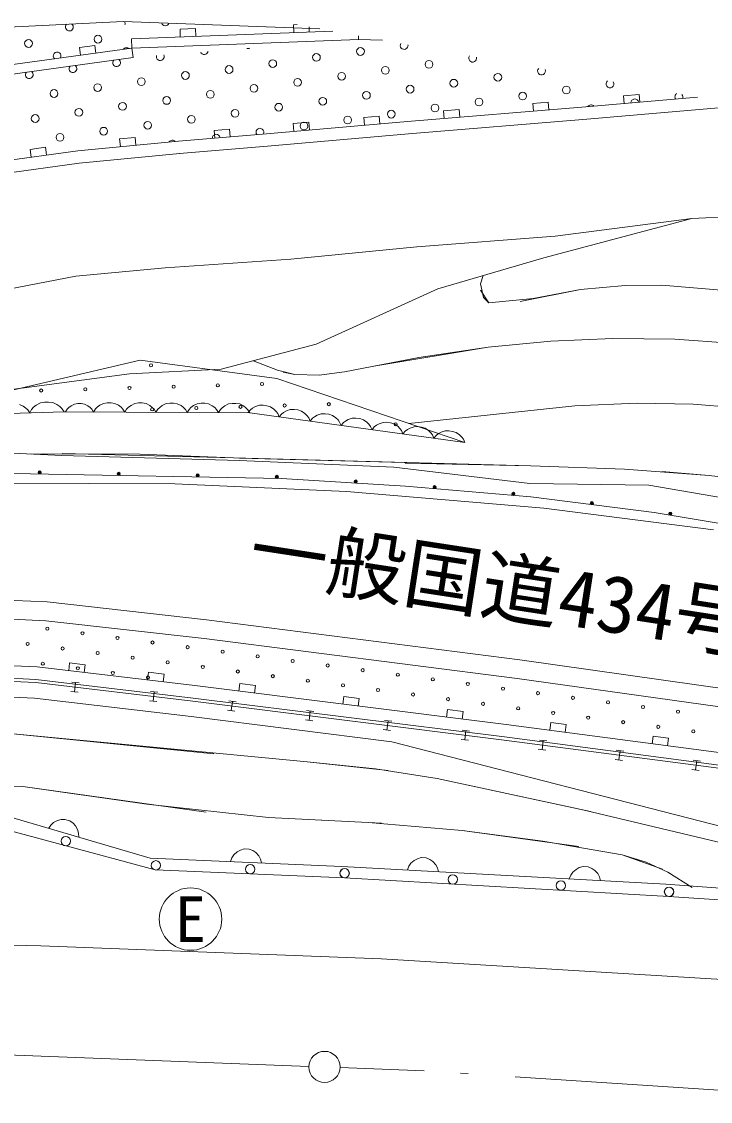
# Model space of a CAD drawing. Units: millimetres, scale not verified. Extents: x 40000 to 680000, y 20000 to 380000.
# Drawn here: x 151995 to 174046, y 301164 to 335764 of the extents above; entities that cross this region are included whole.
import ezdxf
from ezdxf.enums import TextEntityAlignment as Align

# ---------------------------------------------------------------- set-up
doc = ezdxf.new("R2010")
doc.units = ezdxf.units.MM
doc.header["$LTSCALE"] = 1000
doc.linetypes.add('LONG_DASHED_DOTTED', pattern=[15.25, 12, -1.5, 0.25, -1.5])
doc.layers.add('M-BGD', color=7, linetype='Continuous', lineweight=13)
doc.layers.add('M-BMK', color=2, linetype='LONG_DASHED_DOTTED', lineweight=13)
doc.styles.add('ＭＳ ゴシック', font='')
doc.styles.get('ＭＳ ゴシック').set_extended_font_data('MS Gothic')

# ---------------------------------------------------------------- blocks, each defined once
blk = doc.blocks.new('マンホール（電気）')
at = {"color": 7, "linetype": 'Continuous', "lineweight": 13}
blk.add_circle((0, 0), 1, dxfattribs=at)
at = {"color": 7, "style": 'ＭＳ ゴシック'}
blk.add_text('E', height=1.466, dxfattribs=at).set_placement((0, 0), align=Align.MIDDLE_CENTER)

msp = doc.modelspace()

# ---------------------------------------------------------------- linework, layer by layer
at = {"layer": 'M-BGD'}
for p, q in [((155251, 335763), (151362, 335579)), ((161541, 335536), (155251, 335763)), ((160820, 335667), (160695, 335662)), ((160695, 335662), (160705, 335412)), ((155511, 335212), (161958, 335460)), ((157566, 335542), (157066, 335522)), ((157066, 335522), (157076, 335273)), ((157576, 335292), (157566, 335542)), ((161205, 335431), (161198, 335598)), ((162779, 335191), (162775, 335312)), ((154339, 335002), (153844, 334933)), ((153844, 334933), (153878, 334686)), ((154374, 334754), (154339, 335002)), ((155511, 335212), (155521, 334913)), ((155521, 334913), (162779, 335191)), ((163553, 335170), (162779, 335191)), ((149941, 334141), (155521, 334913)), ((149989, 333845), (155562, 334615)), ((155521, 334913), (155562, 334615)), ((170055, 333033), (173635, 333340)), ((171763, 333431), (171265, 333388)), ((171265, 333388), (171286, 333139)), ((171784, 333182), (171763, 333431)), ((170055, 333033), (164347, 332563)), ((166002, 332950), (165504, 332909)), ((165504, 332909), (165525, 332660)), ((166023, 332701), (166002, 332950)), ((168856, 333185), (168358, 333144)), ((168358, 333144), (168379, 332895)), ((168877, 332936), (168856, 333185)), ((170089, 332635), (175136, 333068)), ((164347, 332563), (159833, 332169)), ((161189, 332538), (160691, 332495)), ((161211, 332289), (161189, 332538)), ((163446, 332735), (162948, 332692)), ((162948, 332692), (162969, 332443)), ((163467, 332486), (163446, 332735)), ((170088, 332635), (164381, 332164)), ((159833, 332169), (157021, 331934)), ((158655, 332321), (158157, 332280)), ((158157, 332280), (158178, 332030)), ((158676, 332072), (158655, 332321)), ((164381, 332164), (159867, 331770)), ((160691, 332495), (160712, 332245)), ((153790, 331628), (157021, 331934)), ((155631, 332053), (155133, 332006)), ((155133, 332006), (155156, 331757)), ((155654, 331805), (155631, 332053)), ((151304, 331286), (153790, 331628)), ((152761, 331739), (152265, 331671)), ((152265, 331671), (152299, 331423)), ((152795, 331491), (152761, 331739)), ((153836, 331231), (157058, 331536)), ((159867, 331770), (157054, 331535)), ((151370, 330891), (153836, 331231)), ((180265, 329801), (173451, 329451)), ((173451, 329451), (168714, 328198)), ((169076, 328891), (173451, 329451)), ((164646, 328547), (169076, 328891)), ((160610, 328152), (164646, 328547)), ((156593, 327870), (160610, 328152)), ((168714, 328198), (165325, 327196)), ((153728, 327607), (156593, 327870)), ((149004, 326695), (153728, 327607)), ((166686, 327358), (166767, 327626)), ((166780, 326923), (166686, 327358)), ((172494, 327321), (171319, 327308)), ((172494, 327321), (171319, 327308)), ((174773, 327131), (172494, 327321)), ((174773, 327131), (172494, 327321)), ((165325, 327196), (161420, 325425)), ((166952, 326757), (166681, 327158)), ((169889, 327175), (167961, 326796)), ((169889, 327175), (168371, 326895)), ((169889, 327175), (168371, 326895)), ((169889, 327175), (168371, 326895)), ((171319, 327308), (169889, 327175)), ((171319, 327308), (169889, 327175)), ((166952, 326757), (166780, 326923)), ((166952, 326757), (166921, 326778)), ((168371, 326895), (166952, 326757)), ((168371, 326895), (166952, 326757)), ((168371, 326895), (166952, 326757)), ((170926, 325612), (168934, 325524)), ((170926, 325612), (168934, 325524)), ((172909, 325588), (170926, 325612)), ((161420, 325425), (158379, 324626)), ((166931, 325330), (163339, 324738)), ((166931, 325330), (164713, 324999)), ((168934, 325524), (166931, 325330)), ((168934, 325524), (166931, 325330)), ((174687, 325465), (172909, 325588)), ((155789, 324911), (148043, 323103)), ((160169, 324323), (155789, 324911)), ((159436, 324888), (159411, 324900)), ((164713, 324999), (162328, 324537)), ((158379, 324626), (155447, 324479)), ((160182, 324590), (159436, 324888)), ((160737, 324461), (160182, 324590)), ((155447, 324479), (152077, 324026)), ((166185, 322276), (160169, 324323)), ((160737, 324461), (160372, 324531)), ((161523, 324438), (160737, 324461)), ((161523, 324438), (160737, 324461)), ((162328, 324537), (161523, 324438)), ((162328, 324537), (161523, 324438)), ((152077, 324026), (148512, 323572)), ((152596, 323544), (152466, 323474)), ((152728, 323570), (152596, 323544)), ((152860, 323573), (152728, 323570)), ((152992, 323555), (152860, 323573)), ((153126, 323493), (152992, 323555)), ((153794, 323526), (153686, 323508)), ((153902, 323525), (153794, 323526)), ((154010, 323507), (153902, 323525)), ((154618, 323532), (154498, 323472)), ((154738, 323551), (154618, 323532)), ((154858, 323551), (154738, 323551)), ((154978, 323530), (154858, 323551)), ((155098, 323469), (154978, 323530)), ((155618, 323527), (155498, 323467)), ((155738, 323546), (155618, 323527)), ((155858, 323546), (155738, 323546)), ((155978, 323525), (155858, 323546)), ((156098, 323465), (155978, 323525)), ((156618, 323522), (156498, 323463)), ((156738, 323541), (156618, 323522)), ((156858, 323541), (156738, 323541)), ((156978, 323520), (156858, 323541)), ((157098, 323460), (156978, 323520)), ((157618, 323517), (157498, 323458)), ((157738, 323537), (157618, 323517)), ((157858, 323536), (157738, 323537)), ((157978, 323516), (157858, 323536)), ((158098, 323455), (157978, 323516)), ((158738, 323532), (158618, 323512)), ((158858, 323531), (158738, 323532)), ((158978, 323511), (158858, 323531)), ((171704, 323536), (169708, 323451)), ((173494, 323509), (171704, 323536)), ((148043, 323103), (153353, 323258)), ((152047, 323440), (151925, 323496)), ((152129, 323382), (152047, 323440)), ((152191, 323324), (152129, 323382)), ((152253, 323226), (152191, 323324)), ((152316, 323338), (152253, 323226)), ((152380, 323405), (152316, 323338)), ((152466, 323474), (152380, 323405)), ((153216, 323430), (153126, 323493)), ((153284, 323366), (153216, 323430)), ((153353, 323258), (153284, 323366)), ((153353, 323258), (159297, 323229)), ((153451, 323347), (153397, 323258)), ((153505, 323401), (153451, 323347)), ((153578, 323455), (153505, 323401)), ((153686, 323508), (153578, 323455)), ((154118, 323452), (154010, 323507)), ((154189, 323398), (154118, 323452)), ((154243, 323343), (154189, 323398)), ((154297, 323253), (154243, 323343)), ((154357, 323353), (154297, 323253)), ((154417, 323413), (154357, 323353)), ((154498, 323472), (154417, 323413)), ((155177, 323409), (155098, 323469)), ((155237, 323349), (155177, 323409)), ((155297, 323248), (155237, 323349)), ((155357, 323348), (155297, 323248)), ((155417, 323408), (155357, 323348)), ((155498, 323467), (155417, 323408)), ((156177, 323404), (156098, 323465)), ((156237, 323344), (156177, 323404)), ((156297, 323244), (156237, 323344)), ((156357, 323343), (156297, 323244)), ((156417, 323403), (156357, 323343)), ((156498, 323463), (156417, 323403)), ((157177, 323399), (157098, 323460)), ((157237, 323339), (157177, 323399)), ((157297, 323239), (157237, 323339)), ((157357, 323339), (157297, 323239)), ((157417, 323398), (157357, 323339)), ((157498, 323458), (157417, 323398)), ((158177, 323395), (158098, 323455)), ((158237, 323334), (158177, 323395)), ((158297, 323234), (158237, 323334)), ((158357, 323334), (158297, 323234)), ((158417, 323393), (158357, 323334)), ((158498, 323453), (158417, 323393)), ((158618, 323512), (158498, 323453)), ((159098, 323450), (158978, 323511)), ((159177, 323390), (159098, 323450)), ((159237, 323329), (159177, 323390)), ((159297, 323229), (159237, 323329)), ((159324, 323326), (159251, 323235)), ((159297, 323229), (166185, 322276)), ((159392, 323378), (159324, 323326)), ((159479, 323426), (159392, 323378)), ((159606, 323469), (159479, 323426)), ((159728, 323472), (159606, 323469)), ((159847, 323456), (159728, 323472)), ((159963, 323420), (159847, 323456)), ((160074, 323344), (159963, 323420)), ((160145, 323273), (160074, 323344)), ((160196, 323206), (160145, 323273)), ((160242, 323098), (160196, 323206)), ((160315, 323189), (160242, 323098)), ((160382, 323240), (160315, 323189)), ((160470, 323289), (160382, 323240)), ((160597, 323332), (160470, 323289)), ((160719, 323335), (160597, 323332)), ((160837, 323319), (160719, 323335)), ((160954, 323283), (160837, 323319)), ((161064, 323207), (160954, 323283)), ((161135, 323136), (161064, 323207)), ((161588, 323195), (161460, 323152)), ((161709, 323198), (161588, 323195)), ((161828, 323182), (161709, 323198)), ((161944, 323146), (161828, 323182)), ((169708, 323451), (164391, 322888)), ((175178, 323373), (173494, 323509)), ((161186, 323069), (161135, 323136)), ((161232, 322961), (161186, 323069)), ((161305, 323052), (161232, 322961)), ((161373, 323103), (161305, 323052)), ((161460, 323152), (161373, 323103)), ((162055, 323070), (161944, 323146)), ((162126, 322999), (162055, 323070)), ((162177, 322932), (162126, 322999)), ((162223, 322824), (162177, 322932)), ((162296, 322915), (162223, 322824)), ((162364, 322966), (162296, 322915)), ((162451, 323015), (162364, 322966)), ((162578, 323058), (162451, 323015)), ((162700, 323061), (162578, 323058)), ((162819, 323045), (162700, 323061)), ((162935, 323008), (162819, 323045)), ((163045, 322933), (162935, 323008)), ((163116, 322862), (163045, 322933)), ((163168, 322795), (163116, 322862)), ((163354, 322829), (163286, 322778)), ((163442, 322878), (163354, 322829)), ((163569, 322921), (163442, 322878)), ((163690, 322924), (163569, 322921)), ((163809, 322908), (163690, 322924)), ((163925, 322871), (163809, 322908)), ((164036, 322796), (163925, 322871)), ((163213, 322687), (163168, 322795)), ((163286, 322778), (163213, 322687)), ((164107, 322725), (164036, 322796)), ((164158, 322658), (164107, 322725)), ((164204, 322550), (164158, 322658)), ((164277, 322641), (164204, 322550)), ((164345, 322692), (164277, 322641)), ((164432, 322741), (164345, 322692)), ((164559, 322784), (164432, 322741)), ((164681, 322787), (164559, 322784)), ((164800, 322771), (164681, 322787)), ((164916, 322734), (164800, 322771)), ((165026, 322659), (164916, 322734)), ((165097, 322588), (165026, 322659)), ((165149, 322520), (165097, 322588)), ((165194, 322413), (165149, 322520)), ((165268, 322504), (165194, 322413)), ((165335, 322555), (165268, 322504)), ((165423, 322604), (165335, 322555)), ((165550, 322647), (165423, 322604)), ((165671, 322650), (165550, 322647)), ((165790, 322634), (165671, 322650)), ((165906, 322597), (165790, 322634)), ((166017, 322521), (165906, 322597)), ((166088, 322451), (166017, 322521)), ((166139, 322383), (166088, 322451)), ((166185, 322276), (166139, 322383)), ((148414, 322081), (153287, 321862)), ((152688, 321918), (152310, 321907)), ((155779, 321904), (152688, 321918)), ((153287, 321862), (158963, 321705)), ((158778, 321784), (153289, 321930)), ((158778, 321784), (155779, 321904)), ((168301, 321534), (158778, 321784)), ((158963, 321705), (163909, 321490)), ((168301, 321534), (158972, 321776)), ((163909, 321490), (168260, 320961)), ((168301, 321534), (164277, 321617)), ((171298, 321421), (168301, 321534)), ((152283, 321275), (149948, 321329)), ((160311, 321123), (152283, 321275)), ((164287, 320879), (160311, 321123)), ((174008, 321219), (171298, 321421)), ((174008, 321219), (172490, 321347)), ((176790, 320890), (174008, 321219)), ((176790, 320890), (174008, 321219)), ((156902, 320956), (151454, 320972)), ((162392, 320707), (156902, 320956)), ((168301, 320532), (164287, 320879)), ((168260, 320961), (172078, 320909)), ((172078, 320909), (180649, 319446)), ((168712, 320172), (162392, 320707)), ((172246, 320035), (168301, 320532)), ((174143, 319483), (168712, 320172)), ((180241, 318702), (172246, 320035)), ((152814, 317167), (147889, 317388)), ((157910, 316590), (152814, 317167)), ((152767, 316568), (147893, 316787)), ((157838, 315994), (152767, 316568)), ((167942, 315312), (157910, 316590)), ((167863, 314718), (157838, 315994)), ((147825, 315309), (152488, 315084)), ((153532, 315212), (153503, 314964)), ((154029, 315154), (153532, 315212)), ((177840, 313917), (167942, 315312)), ((147836, 314908), (152455, 314685)), ((152488, 315084), (157539, 314487)), ((153999, 314905), (154029, 315154)), ((156058, 314914), (156028, 314665)), ((156554, 314855), (156058, 314914)), ((147838, 314808), (152447, 314586)), ((152447, 314586), (157479, 313990)), ((152455, 314685), (157491, 314090)), ((153603, 314600), (153842, 314572)), ((153723, 314586), (153687, 314288)), ((156525, 314607), (156554, 314855)), ((158984, 314558), (158953, 314310)), ((159480, 314496), (158984, 314558)), ((167863, 314718), (177751, 313323)), ((147852, 314306), (152406, 314087)), ((153806, 314274), (153568, 314302)), ((156119, 314302), (156358, 314274)), ((156238, 314288), (156203, 313990)), ((157539, 314487), (167509, 313238)), ((159449, 314247), (159480, 314496)), ((152406, 314087), (157418, 313494)), ((156322, 313976), (156084, 314004)), ((157479, 313990), (167446, 312742)), ((157491, 314090), (167458, 312841)), ((158624, 313998), (158862, 313968)), ((158743, 313983), (158706, 313685)), ((162307, 314141), (162276, 313893)), ((162803, 314079), (162307, 314141)), ((162772, 313831), (162803, 314079)), ((157418, 313494), (163843, 312689)), ((158825, 313671), (158587, 313700)), ((161116, 313686), (161354, 313656)), ((161235, 313671), (161198, 313373)), ((165631, 313725), (165600, 313477)), ((166127, 313663), (165631, 313725)), ((166096, 313415), (166127, 313663)), ((161317, 313358), (161079, 313388)), ((163608, 313374), (163846, 313344)), ((163727, 313359), (163689, 313061)), ((167509, 313238), (177349, 311943)), ((168934, 313302), (168901, 313055)), ((169430, 313237), (168934, 313302)), ((169397, 312989), (169430, 313237)), ((151613, 312957), (158145, 312305)), ((151613, 312957), (161136, 312040)), ((163808, 313046), (163570, 313076)), ((166099, 313062), (166337, 313032)), ((166218, 313047), (166181, 312749)), ((167458, 312841), (177291, 311547)), ((172214, 312871), (172181, 312623)), ((172709, 312806), (172214, 312871)), ((172677, 312558), (172709, 312806)), ((185766, 307041), (163843, 312689)), ((166300, 312734), (166062, 312764)), ((167446, 312742), (177277, 311448)), ((168774, 312416), (168536, 312447)), ((168575, 312744), (168813, 312713)), ((168694, 312729), (168655, 312431)), ((171232, 312092), (170994, 312124)), ((171033, 312421), (171271, 312390)), ((171152, 312405), (171113, 312108)), ((173491, 312098), (173729, 312066)), ((161136, 312040), (163324, 311818)), ((161136, 312040), (163324, 311818)), ((161136, 312040), (163733, 311765)), ((163324, 311818), (165304, 311508)), ((163324, 311818), (165304, 311508)), ((173690, 311769), (173452, 311800)), ((173610, 312082), (173571, 311785)), ((165304, 311508), (170206, 310450)), ((165304, 311508), (170000, 310498)), ((148573, 311303), (152039, 311250)), ((152039, 311250), (156002, 310691)), ((152039, 311250), (157900, 310435)), ((150574, 310587), (156111, 308963)), ((156002, 310691), (159895, 310258)), ((170000, 310498), (174487, 309429)), ((150792, 310059), (156267, 308579)), ((152935, 310020), (152863, 309916)), ((153021, 310099), (152935, 310020)), ((153145, 310167), (153021, 310099)), ((153258, 310196), (153145, 310167)), ((153384, 310201), (153258, 310196)), ((153537, 310156), (153384, 310201)), ((153641, 310084), (153537, 310156)), ((153720, 309998), (153641, 310084)), ((159895, 310258), (163093, 310100)), ((159895, 310258), (163518, 310079)), ((163093, 310100), (166098, 309840)), ((153788, 309874), (153720, 309998)), ((153818, 309761), (153788, 309874)), ((153822, 309635), (153818, 309761)), ((166098, 309840), (168678, 309507)), ((166098, 309840), (168678, 309507)), ((166098, 309840), (169838, 309332)), ((168678, 309507), (171222, 309065)), ((168678, 309507), (171222, 309065)), ((158791, 309067), (158726, 308969)), ((158895, 309162), (158791, 309067)), ((158998, 309218), (158895, 309162)), ((159119, 309252), (158998, 309218)), ((159279, 309245), (159119, 309252)), ((159397, 309200), (159279, 309245)), ((159494, 309136), (159397, 309200)), ((159590, 309032), (159494, 309136)), ((159646, 308929), (159590, 309032)), ((171222, 309065), (172511, 308604)), ((171222, 309065), (171987, 308833)), ((156111, 308963), (162251, 308695)), ((158726, 308969), (158681, 308851)), ((159680, 308807), (159646, 308929)), ((162251, 308695), (172620, 308120)), ((164391, 308697), (164344, 308579)), ((164456, 308793), (164391, 308697)), ((164561, 308888), (164456, 308793)), ((164664, 308942), (164561, 308888)), ((164787, 308975), (164664, 308942)), ((164946, 308966), (164787, 308975)), ((165064, 308920), (164946, 308966)), ((165160, 308854), (165064, 308920)), ((165255, 308749), (165160, 308854)), ((165309, 308646), (165255, 308749)), ((165342, 308524), (165309, 308646)), ((169849, 308655), (169746, 308600)), ((169971, 308688), (169849, 308655)), ((170131, 308679), (169971, 308688)), ((170249, 308632), (170131, 308679)), ((171987, 308833), (172688, 308513)), ((156267, 308579), (162328, 308326)), ((162328, 308326), (172713, 307732)), ((169575, 308409), (169529, 308292)), ((169641, 308506), (169575, 308409)), ((169746, 308600), (169641, 308506)), ((170345, 308567), (170249, 308632)), ((170439, 308462), (170345, 308567)), ((170494, 308358), (170439, 308462)), ((170527, 308236), (170494, 308358)), ((172688, 308513), (173460, 308022)), ((172620, 308120), (182472, 307398)), ((172713, 307732), (182681, 307034)), ((141682, 306425), (152614, 306149)), ((152614, 306149), (163519, 305737)), ((163519, 305737), (174420, 305073))]:
    msp.add_line(p, q, dxfattribs=at)
for centre, radius in [((154440, 335201), 124), ((152216, 335063), 124), ((161434, 334616), 124), ((162844, 334807), 124), ((158638, 334229), 124), ((160036, 334419), 124), ((163639, 334203), 124), ((165037, 334394), 124), ((155830, 333841), 124), ((157240, 334038), 124), ((160830, 333816), 124), ((162241, 334013), 124), ((165831, 333790), 124), ((167242, 333981), 124), ((153034, 333460), 124), ((154432, 333650), 124), ((158035, 333434), 124), ((159432, 333625), 124), ((164433, 333600), 124), ((169434, 333574), 124), ((156637, 333238), 124), ((161637, 333212), 124), ((163035, 333403), 124), ((166638, 333187), 124), ((168036, 333377), 124), ((153828, 332856), 124), ((155226, 333047), 124), ((158829, 332825), 124), ((160227, 333021), 124), ((163829, 332799), 124), ((165227, 332996), 124), ((152430, 332659), 124), ((156033, 332443), 124), ((157431, 332634), 124), ((161034, 332418), 124), ((162432, 332609), 124), ((153225, 332056), 124), ((154623, 332252), 124), ((156134, 324753), 50), ((152621, 323943), 50), ((154034, 323984), 50), ((155448, 324025), 50), ((156861, 324066), 50), ((158275, 324108), 50), ((159689, 324149), 50), ((161830, 323504), 50), ((156175, 323339), 50), ((157589, 323380), 50), ((159002, 323422), 50), ((160416, 323463), 50), ((163971, 322859), 50), ((152575, 321320), 50), ((152575, 321320), 30), ((152575, 321320), 10), ((155104, 321272), 50), ((155104, 321272), 30), ((155104, 321272), 10), ((157634, 321224), 50), ((157634, 321224), 30), ((157634, 321224), 10), ((160164, 321176), 50), ((160164, 321176), 30), ((160164, 321176), 10), ((162692, 321027), 50), ((162692, 321027), 30), ((162692, 321027), 10), ((165217, 320848), 50), ((165217, 320848), 30), ((165217, 320848), 10), ((167738, 320631), 50), ((167738, 320631), 30), ((167738, 320631), 10), ((170252, 320337), 50), ((170252, 320337), 30), ((170252, 320337), 10), ((172762, 320000), 50), ((172762, 320000), 30), ((172762, 320000), 10), ((152821, 316311), 50), ((153943, 316163), 50), ((155064, 316016), 50), ((156186, 315868), 50), ((152186, 315824), 50), ((153308, 315676), 50), ((154430, 315529), 50), ((157308, 315720), 50), ((158430, 315573), 50), ((152673, 315189), 50), ((155551, 315381), 50), ((156673, 315233), 50), ((159551, 315425), 50), ((160673, 315278), 50), ((153795, 315041), 50), ((154917, 314894), 50), ((157795, 315086), 50), ((158917, 314938), 50), ((161795, 315130), 50), ((162916, 314983), 50), ((164038, 314835), 50), ((156039, 314746), 50), ((160038, 314791), 50), ((161160, 314643), 50), ((162282, 314496), 50), ((165160, 314688), 50), ((166281, 314540), 50), ((163403, 314348), 50), ((164525, 314201), 50), ((167403, 314392), 50), ((168525, 314245), 50), ((165647, 314053), 50), ((166769, 313905), 50), ((169647, 314097), 50), ((170768, 313950), 50), ((171890, 313802), 50), ((167890, 313758), 50), ((169012, 313610), 50), ((170134, 313463), 50), ((173012, 313655), 50), ((171255, 313315), 50), ((172377, 313168), 50), ((173499, 313020), 50), ((153408, 309507), 150), ((156294, 308728), 150), ((159314, 308602), 150), ((162335, 308475), 150), ((162337, 308475), 150), ((165798, 308277), 150), ((169260, 308079), 150), ((172721, 307881), 150), ((172723, 307881), 150)]:
    msp.add_circle(centre, radius, dxfattribs=at)
for centre, start, end in [((153523, 335590), 134.5774, 50.8525), ((155184, 335703), 339.6763, 29.5794), ((156596, 335756), 196.7199, 339.1379), ((164242, 334998), 147.5935, 11.8276), ((153133, 334667), 324.5331, 231.2131), ((155357, 334805), 50.9832, 144.7631), ((156433, 334642), 162.4895, 26.6371), ((157844, 334832), 200.3909, 348.7357), ((159242, 335023), 251.6784, 297.4482), ((166435, 334591), 143.2153, 16.2057), ((153638, 334254), 137.837, 57.9094), ((155036, 334445), 137.1212, 58.6252), ((168639, 334178), 136.615, 22.806), ((152240, 334063), 138.5422, 57.2042), ((170832, 333765), 128.0275, 31.3936), ((171626, 333161), 8.8993, 180.9044), ((173036, 333352), 119.8104, 215.6823), ((173036, 333352), 334.1214, 39.6107), ((170228, 332971), 45.5321, 144.2716), ((159623, 332221), 330.3245, 219.2189), ((156827, 331840), 44.5126, 146.3023), ((158225, 332030), 7.1561, 182.3874)]:
    msp.add_arc(centre, 124, start, end, dxfattribs=at)
at = {"layer": 'M-BMK'}
for p, q in [((161194, 302287), (149882, 302717)), ((162193, 302249), (164878, 302147)), ((179766, 301164), (164878, 302147))]:
    msp.add_line(p, q, dxfattribs=at)
at = {"layer": 'M-BMK', "linetype": 'Continuous'}
msp.add_circle((161694, 302268), 500, dxfattribs=at)

# ---------------------------------------------------------------- block references
at = {"layer": 'M-BGD', "xscale": 1000, "yscale": 1000}
msp.add_blockref('マンホール（電気）', (157402, 307005), dxfattribs=at)

# ---------------------------------------------------------------- texts
at = {"layer": 'M-BGD', "style": 'ＭＳ ゴシック'}
msp.add_text('一般国道434号\u3000旧道', height=1833, rotation=351.242, dxfattribs=at).set_placement((171063, 317092), align=Align.MIDDLE_CENTER)

doc.saveas('drawing.dxf')
